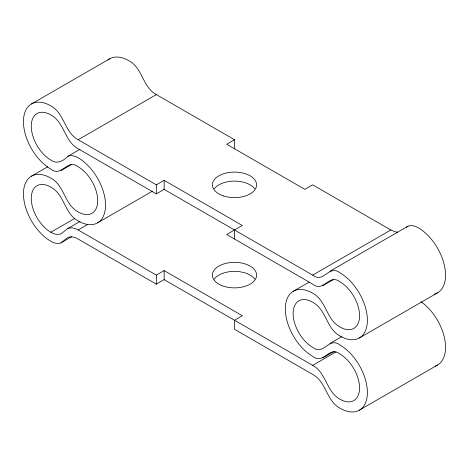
<?xml version="1.0" encoding="UTF-8"?>
<svg xmlns="http://www.w3.org/2000/svg" width="469" height="469" viewBox="0 0 469 469"><rect width="100%" height="100%" fill="white"/><g stroke="black" fill="none" stroke-linecap="round" stroke-linejoin="round"><path stroke-width="0.7" d="M406.183 227.324C409.607 224.346 414.655 225.653 418.19 227.729A38.693 22.336 60 0 1 444.172 264.416A38.693 22.336 60 0 1 434.482 294.104M31.464 103.966L109.629 58.836M78.165 139.727L156.335 184.856L164.15 180.342L242.315 225.472L226.685 234.5L312.665 284.144C323.815 293.002 328.875 273.028 340.025 281.887A27.636 15.958 60 0 1 359.565 315.731A27.636 15.958 60 0 1 340.025 327.016C326.272 319.647 326.424 300.529 312.665 293.166A38.693 22.336 60 0 0 285.31 308.965A38.693 22.336 60 0 0 312.665 356.346C323.815 365.204 328.875 345.237 340.025 354.095A27.636 15.958 60 0 1 359.565 387.939A27.636 15.958 60 0 1 340.025 399.225C326.272 391.855 326.424 372.738 312.665 365.374L164.15 279.63L156.335 284.144L76.799 238.293A22.846 13.191 60 0 0 72.109 236.904L69.095 237.068A18.877 10.898 60 0 0 67.53 237.672L61.445 242.614A18.877 10.898 60 0 1 59.88 243.218L56.866 243.382A22.846 13.191 60 0 1 52.176 241.992L50.81 241.271A38.693 22.336 60 0 1 23.45 193.885A38.693 22.336 60 0 1 50.81 178.091C64.564 185.454 64.411 204.572 78.165 211.935A27.636 15.958 60 0 0 97.71 200.656A27.636 15.958 60 0 0 78.165 166.806C67.02 157.947 61.955 177.921 50.81 169.063A38.693 22.336 60 0 1 23.45 121.676A38.693 22.336 60 0 1 50.81 105.883C64.564 113.246 64.411 132.364 78.165 139.727L156.335 94.597L234.5 139.727L234.5 148.755M31.464 176.174L47.856 166.712M164.15 180.342L164.15 189.37L156.335 193.885L78.165 148.755C64.411 141.392 64.564 122.274 50.81 114.905A27.636 15.958 60 0 0 31.265 126.19A27.636 15.958 60 0 0 50.81 160.035C56.937 164.766 63.514 160.797 68.028 156.195L80.006 149.277M60.947 170.646L71.663 164.461M68.028 156.195C71.399 154.846 75.157 156.083 78.165 157.777A38.693 22.336 60 0 1 105.525 205.164A38.693 22.336 60 0 1 78.165 220.963C64.411 213.594 64.564 194.477 50.81 187.113A27.636 15.958 60 0 0 31.265 198.399A27.636 15.958 60 0 0 50.81 232.243L74.764 218.413M68.028 228.403L80.006 221.485M50.81 232.243L52.176 232.964A22.846 13.191 60 0 0 56.866 234.353L59.88 234.189A18.877 10.898 60 0 0 61.445 233.585L67.53 228.643A18.877 10.898 60 0 1 69.095 228.045L72.109 227.875A22.846 13.191 60 0 1 76.799 229.271L78.165 229.986L87.621 224.528M234.5 139.727L226.685 144.241L304.85 189.37L312.665 184.856L390.835 229.986L394.921 231.727L397.53 232.149M60.947 242.854L71.663 236.669M97.511 222.881L152.355 191.217M78.165 229.986L156.335 275.115L164.15 270.601L242.315 315.731L234.5 320.245L234.5 329.273L312.665 374.403C326.424 381.766 326.272 400.884 340.025 408.247A38.693 22.336 60 0 0 367.385 392.453A38.693 22.336 60 0 0 340.025 345.067C328.875 336.209 323.815 356.182 312.665 347.324A27.636 15.958 60 0 1 293.125 313.474A27.636 15.958 60 0 1 312.665 302.194C326.424 309.558 326.272 328.675 340.025 336.039A38.693 22.336 60 0 0 367.385 320.245A38.693 22.336 60 0 0 340.025 272.858C328.875 264 323.815 283.974 312.665 275.115L163.898 189.224M312.665 275.115L390.835 229.986M293.324 291.249L309.083 282.15M329.883 271.275L408.053 226.146M322.807 285.727L333.523 279.542M329.883 343.478L341.86 336.566M322.807 357.935L334.151 351.381M359.371 337.956L437.536 292.826M312.665 365.374L335.992 351.908M359.371 410.164L437.536 365.034M156.335 94.597C142.576 87.234 142.728 68.116 128.975 60.753A38.693 22.336 60 0 0 107.999 59.95M234.5 229.986L234.5 239.014M164.15 270.601L164.15 279.63M156.335 184.856L156.335 193.885M156.335 275.115L156.335 284.144M420.969 301.702A38.693 22.336 60 0 1 444.465 337.879A38.693 22.336 60 0 1 435.126 366.119M214.21 279.073A22.107 12.763 0 0 1 234.5 271.381A22.107 12.763 0 0 1 254.79 279.073M214.21 188.814A22.107 12.763 0 0 1 234.5 181.116A22.107 12.763 0 0 1 254.79 188.814M221.526 285.451A22.107 12.763 0 0 0 256.49 276.434A22.107 12.763 0 0 0 225.483 263.461A22.107 12.763 0 0 0 221.526 285.451M223.443 195.913A22.107 12.763 0 0 0 256.607 184.856A22.107 12.763 0 0 0 223.443 173.806A22.107 12.763 0 0 0 223.443 195.913"/></g></svg>
